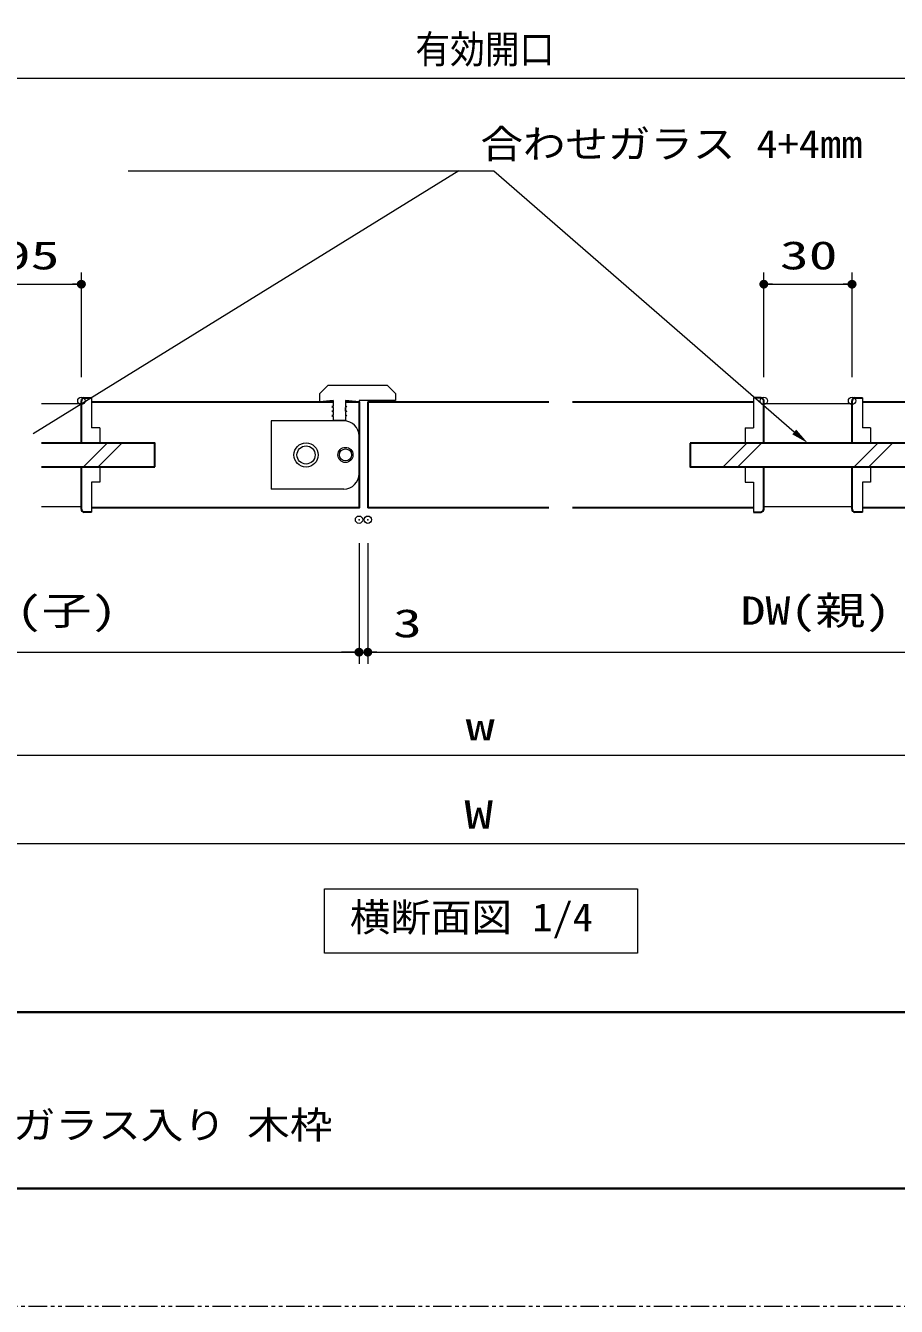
# Model space of a CAD drawing. Units: millimetres, scale not verified. Extents: x -1306 to 1306, y -607 to 607.
# Drawn here: x -645.2 to -349.3, y -594 to -158.9 of the extents above; entities that cross this region are included whole.
import ezdxf
from ezdxf.enums import TextEntityAlignment as Align

# ---------------------------------------------------------------- set-up
doc = ezdxf.new("R2010")
doc.units = ezdxf.units.MM
doc.header["$LTSCALE"] = 5
doc.header["$PDMODE"] = 32
doc.header["$PDSIZE"] = 2.5
doc.linetypes.add('USER1', pattern=[2.5, 1.25, -0.25, 0.25, -0.25, 0.25, -0.25])
for name, color, linetype, lineweight in [('0-1_線(白)', 7, 'Continuous', 30), ('0-2_線(水)', 4, 'Continuous', 9), ('0-3_線(黄)', 2, 'Continuous', 15), ('0-6_寸法線', 3, 'Continuous', 13), ('0-7_0', 3, 'Continuous', 25), ('0-8_DEFPOINTS', 7, 'Continuous', 5), ('0-B_陰線', 1, 'USER1', 9), ('0-D_図面枠', 7, 'Continuous', 35), ('1-0_引出線', 3, 'Continuous', 9)]:
    doc.layers.add(name, color=color, linetype=linetype, lineweight=lineweight)
doc.styles.add('ＭＳ ゴシック', font='')
doc.styles.get('ＭＳ ゴシック').set_extended_font_data('MS Gothic')

# ---------------------------------------------------------------- blocks, each defined once
blk = doc.blocks.new('_DOT')
at = {"layer": '0-7_0'}
blk.add_line((-2.5, 0), (-5, 0), dxfattribs=at)
for points in [[(0, 0), (-2.5, 0), (-2.48, 0.313)], [(0, 0), (-2.48, -0.313), (-2.5, 0)], [(0, 0), (-2.48, 0.313), (-2.421, 0.622)], [(0, 0), (-2.421, -0.622), (-2.48, -0.313)], [(0, 0), (-2.421, 0.622), (-2.324, 0.92)], [(0, 0), (-2.324, -0.92), (-2.421, -0.622)], [(0, 0), (-2.324, 0.92), (-2.191, 1.204)], [(0, 0), (-2.191, -1.204), (-2.324, -0.92)], [(0, 0), (-2.191, 1.204), (-2.023, 1.469)], [(0, 0), (-2.023, -1.469), (-2.191, -1.204)], [(0, 0), (-2.023, 1.469), (-1.822, 1.711)], [(0, 0), (-1.822, -1.711), (-2.023, -1.469)], [(0, 0), (-1.822, 1.711), (-1.594, 1.926)], [(0, 0), (-1.594, -1.926), (-1.822, -1.711)], [(0, 0), (-1.594, 1.926), (-1.34, 2.111)], [(0, 0), (-1.34, -2.111), (-1.594, -1.926)], [(0, 0), (-1.34, 2.111), (-1.064, 2.262)], [(0, 0), (-1.064, -2.262), (-1.34, -2.111)], [(0, 0), (-1.064, 2.262), (-0.773, 2.378)], [(0, 0), (-0.773, -2.378), (-1.064, -2.262)], [(0, 0), (-0.773, 2.378), (-0.468, 2.456)], [(0, 0), (-0.468, -2.456), (-0.773, -2.378)], [(0, 0), (-0.468, 2.456), (-0.157, 2.495)], [(0, 0), (-0.157, -2.495), (-0.468, -2.456)], [(0, 0), (-0.157, 2.495), (0.157, 2.495)], [(0, 0), (0.157, -2.495), (-0.157, -2.495)], [(0, 0), (0.157, 2.495), (0.468, 2.456)], [(0, 0), (0.468, 2.456), (0.773, 2.378)], [(0, 0), (0.773, 2.378), (1.064, 2.262)], [(0, 0), (1.064, 2.262), (1.34, 2.111)], [(0, 0), (1.34, 2.111), (1.594, 1.926)], [(0, 0), (1.594, 1.926), (1.822, 1.711)], [(0, 0), (1.822, 1.711), (2.023, 1.469)], [(0, 0), (2.023, 1.469), (2.191, 1.204)], [(0, 0), (2.191, 1.204), (2.324, 0.92)], [(0, 0), (2.324, 0.92), (2.421, 0.622)], [(0, 0), (2.421, 0.622), (2.48, 0.313)], [(0, 0), (2.48, 0.313), (2.5, 0)], [(0, 0), (0.468, -2.456), (0.157, -2.495)], [(0, 0), (0.773, -2.378), (0.468, -2.456)], [(0, 0), (1.064, -2.262), (0.773, -2.378)], [(0, 0), (1.34, -2.111), (1.064, -2.262)], [(0, 0), (1.594, -1.926), (1.34, -2.111)], [(0, 0), (1.822, -1.711), (1.594, -1.926)], [(0, 0), (2.023, -1.469), (1.822, -1.711)], [(0, 0), (2.191, -1.204), (2.023, -1.469)], [(0, 0), (2.324, -0.92), (2.191, -1.204)], [(0, 0), (2.421, -0.622), (2.324, -0.92)], [(0, 0), (2.48, -0.313), (2.421, -0.622)], [(0, 0), (2.5, 0), (2.48, -0.313)]]:
    blk.add_solid(points, dxfattribs=at)

msp = doc.modelspace()

# ---------------------------------------------------------------- linework, layer by layer
at = {"layer": '0-1_線(白)'}
for p, q in [((-626.294, -300.763), (-626.294, -286.363)), ((-625.294, -285.363), (-622.794, -285.363)), ((-622.794, -286.763), (-540.665, -286.763)), ((-536.551, -286.763), (-531.923, -286.763)), ((-528.923, -286.763), (-528.923, -322.763)), ((-528.923, -286.763), (-467.398, -286.763)), ((-459.398, -286.763), (-397.873, -286.763)), ((-395.373, -285.363), (-397.873, -285.363)), ((-394.373, -300.763), (-394.373, -286.363)), ((-364.373, -300.763), (-364.373, -286.363)), ((-363.373, -285.363), (-360.873, -285.363)), ((-360.873, -286.763), (-298.898, -286.763)), ((-639.794, -308.763), (-601.294, -308.763)), ((-626.294, -323.163), (-626.294, -308.763)), ((-394.373, -323.163), (-394.373, -308.763)), ((-364.373, -323.163), (-364.373, -308.763)), ((-622.794, -324.163), (-625.294, -324.163)), ((-467.398, -322.763), (-528.923, -322.763)), ((-397.873, -322.763), (-459.398, -322.763)), ((-397.873, -324.163), (-395.373, -324.163)), ((-360.873, -324.163), (-363.373, -324.163)), ((-298.898, -322.763), (-360.873, -322.763))]:
    msp.add_line(p, q, dxfattribs=at)
for points in [[(-531.923, -286.763), (-531.923, -322.763), (-622.794, -322.763)], [(-601.294, -308.763), (-601.294, -300.763), (-639.794, -300.763)]]:
    msp.add_lwpolyline(points, dxfattribs=at)
msp.add_lwpolyline([(-419.373, -300.763), (-419.373, -308.763), (-339.373, -308.763), (-339.373, -300.763)], close=True, dxfattribs=at)
for centre, start, end in [((-625.294, -286.363), 90, 180), ((-395.373, -286.363), 0, 90), ((-363.373, -286.363), 90, 180), ((-625.294, -323.163), 180, 270), ((-395.373, -323.163), 270, 0), ((-363.373, -323.163), 180, 270)]:
    msp.add_arc(centre, 1, start, end, dxfattribs=at)
at = {"layer": '0-2_線(水)'}
for p, q in [((-545.294, -283.935), (-542.465, -281.106)), ((-542.465, -281.106), (-522.41, -281.106)), ((-519.581, -283.935), (-522.41, -281.106)), ((-622.794, -285.363), (-622.794, -295.513)), ((-540.665, -286.249), (-540.665, -288.306)), ((-531.923, -286.763), (-536.551, -286.249)), ((-536.551, -286.249), (-536.551, -288.306)), ((-519.581, -286.249), (-531.923, -286.249)), ((-531.923, -286.249), (-531.923, -286.763)), ((-519.581, -283.935), (-519.581, -286.249)), ((-397.873, -285.363), (-397.873, -295.513)), ((-360.873, -285.363), (-360.873, -295.513)), ((-639.794, -287.263), (-626.294, -287.263)), ((-540.665, -288.306), (-541.18, -288.306)), ((-541.18, -288.306), (-540.665, -288.603)), ((-540.665, -289.849), (-541.18, -289.849)), ((-541.18, -289.849), (-540.665, -290.145)), ((-540.665, -291.391), (-541.18, -291.391)), ((-541.18, -291.391), (-540.665, -291.688)), ((-540.665, -288.603), (-540.665, -289.849)), ((-540.665, -290.145), (-540.665, -291.391)), ((-536.551, -288.306), (-536.037, -288.306)), ((-536.037, -288.306), (-536.551, -288.603)), ((-536.551, -289.849), (-536.551, -288.603)), ((-536.551, -288.603), (-536.551, -289.849)), ((-536.551, -289.849), (-536.037, -289.849)), ((-536.037, -289.849), (-536.551, -290.145)), ((-536.551, -290.145), (-536.551, -291.391)), ((-536.551, -291.391), (-536.037, -291.391)), ((-394.373, -287.263), (-364.373, -287.263)), ((-619.994, -295.513), (-622.794, -295.513)), ((-619.994, -295.513), (-619.994, -300.763)), ((-561.75, -293.192), (-561.75, -316.334)), ((-537.066, -293.192), (-561.75, -293.192)), ((-540.665, -291.688), (-540.665, -292.934)), ((-540.665, -292.934), (-536.551, -292.934)), ((-400.673, -295.513), (-400.673, -300.763)), ((-400.673, -295.513), (-397.873, -295.513)), ((-358.073, -295.513), (-360.873, -295.513)), ((-358.073, -295.513), (-358.073, -300.763)), ((-625.563, -308.763), (-617.563, -300.763)), ((-620.563, -308.763), (-612.563, -300.763)), ((-408.188, -308.763), (-400.188, -300.763)), ((-403.188, -308.763), (-395.188, -300.763)), ((-363.642, -308.763), (-355.642, -300.763)), ((-358.642, -308.763), (-350.642, -300.763)), ((-619.994, -308.763), (-619.994, -314.013)), ((-400.673, -308.763), (-400.673, -314.013)), ((-358.073, -308.763), (-358.073, -314.013)), ((-622.794, -314.013), (-622.794, -324.163)), ((-619.994, -314.013), (-622.794, -314.013)), ((-537.066, -316.334), (-561.75, -316.334)), ((-400.673, -314.013), (-397.873, -314.013)), ((-397.873, -314.013), (-397.873, -324.163)), ((-360.873, -314.013), (-360.873, -324.163)), ((-358.073, -314.013), (-360.873, -314.013)), ((-639.794, -322.263), (-626.294, -322.263)), ((-394.373, -322.263), (-364.373, -322.263))]:
    msp.add_line(p, q, dxfattribs=at)
for points in [[(-540.665, -286.249), (-545.294, -286.763), (-545.294, -283.935)], [(-536.037, -291.391), (-536.551, -291.688), (-536.551, -292.934)]]:
    msp.add_lwpolyline(points, dxfattribs=at)
for centre, radius in [((-549.922, -304.763), 4.114), ((-549.922, -304.763), 3.086), ((-536.551, -304.763), 2.571), ((-536.551, -304.763), 2.057)]:
    msp.add_circle(centre, radius, dxfattribs=at)
for centre, start, end in [((-537.066, -298.335), 0, 90), ((-537.066, -311.191), 270, 0)]:
    msp.add_arc(centre, 5.143, start, end, dxfattribs=at)
at = {"layer": '0-3_線(黄)'}
msp.add_lwpolyline([(-543.612, -452.135), (-437.234, -452.135), (-437.234, -473.97), (-543.612, -473.97)], close=True, dxfattribs=at)
at = {"layer": '0-6_寸法線'}
for p, q in [((-679.423, -176.786), (-301.423, -176.786)), ((-626.294, -278.363), (-626.294, -242.763)), ((-394.373, -278.363), (-394.373, -242.763)), ((-364.373, -278.363), (-364.373, -242.763)), ((-658.294, -246.763), (-629.294, -246.763)), ((-391.373, -246.763), (-367.373, -246.763)), ((-531.923, -334.763), (-531.923, -375.763)), ((-531.923, -334.763), (-531.923, -375.763)), ((-528.923, -334.763), (-528.923, -375.763)), ((-528.923, -334.763), (-528.923, -375.763)), ((-748.923, -371.763), (-534.923, -371.763)), ((-534.923, -371.763), (-537.923, -371.763)), ((-531.923, -371.763), (-528.923, -371.763)), ((-525.923, -371.763), (-231.923, -371.763)), ((-525.923, -371.763), (-508.256, -371.763)), ((-752.923, -406.763), (-227.923, -406.763)), ((-770.923, -436.763), (-209.923, -436.763))]:
    msp.add_line(p, q, dxfattribs=at)
msp.add_lwpolyline([(-610.388, -208.211), (-486.059, -208.211), (-384.009, -296.955)], dxfattribs=at)
msp.add_solid([(-379.373, -300.763), (-384.67, -297.76), (-383.348, -296.15)], dxfattribs=at)
at = {"layer": '0-8_DEFPOINTS'}
for p in [(-626.294, -246.763), (-364.373, -246.763), (-626.294, -286.363), (-394.373, -286.363), (-364.373, -286.363), (-531.923, -326.763), (-528.923, -326.763), (-531.923, -371.763), (-528.923, -371.763)]:
    msp.add_point(p, dxfattribs=at)
at = {"layer": '0-B_陰線', "color": 4}
msp.add_line((387.036, -594), (-1292.964, -594), dxfattribs=at)
at = {"layer": '0-D_図面枠'}
msp.add_line((-1252.964, -494), (347.036, -494), dxfattribs=at)
msp.add_lwpolyline([(-1252.964, -554), (347.036, -554), (347.036, 554), (-1252.964, 554)], close=True, dxfattribs=at)
at = {"layer": '1-0_引出線'}
msp.add_line((-498.059, -208.211), (-642.69, -297.608), dxfattribs=at)

# ---------------------------------------------------------------- block references
at = {"layer": '0-6_寸法線', "xscale": 0.6, "yscale": 0.6}
for p in [(-626.294, -246.763), (-364.373, -246.763), (-531.923, -371.763), (-531.923, -371.763)]:
    msp.add_blockref('_DOT', p, dxfattribs=at)
at = {"layer": '0-6_寸法線', "xscale": 0.6, "yscale": 0.6, "rotation": 180}
for p in [(-394.373, -246.763), (-528.923, -371.763), (-528.923, -371.763)]:
    msp.add_blockref('_DOT', p, dxfattribs=at)

# ---------------------------------------------------------------- texts
at = {"layer": '0-3_線(黄)', "style": 'ＭＳ ゴシック', "width": 1.05}
msp.add_text('横断面図 1/4', height=9.621, dxfattribs=at).set_placement((-535.057, -469.513), align=Align.BOTTOM_LEFT)
at = {"layer": '0-6_寸法線', "style": 'ＭＳ ゴシック'}
for s, height, width, p in [('有効開口', 9.621, 0.9, (-512.787, -174.636)), ('合わせガラス 4+4mm', 9.621, 1.1, (-490.659, -206.818)), ('95', 9.604, 1.5, (-653.318, -244.613)), ('30', 9.604, 1.5, (-388.896, -244.613)), ('DW(子)', 9.604, 1.3, (-665.304, -365.328)), ('DW(親)', 9.604, 1.3, (-402.304, -365.328)), ('3', 9.604, 1.5, (-520.352, -369.613)), ('w', 9.604, 1.5, (-495.661, -404.613)), ('W', 9.604, 1.5, (-496.137, -434.613))]:
    msp.add_text(s, height=height, dxfattribs=dict(at, width=width)).set_placement(p, align=Align.BOTTOM_LEFT)
at = {"layer": '0-D_図面枠', "style": 'ＭＳ ゴシック', "width": 1.15}
msp.add_text('CFP H2100・2400 W1190 親子ドア ガラス入り 木枠', height=9.236, dxfattribs=at).set_placement((-873.76, -539.776), align=Align.BOTTOM_LEFT)

doc.saveas('drawing.dxf')
